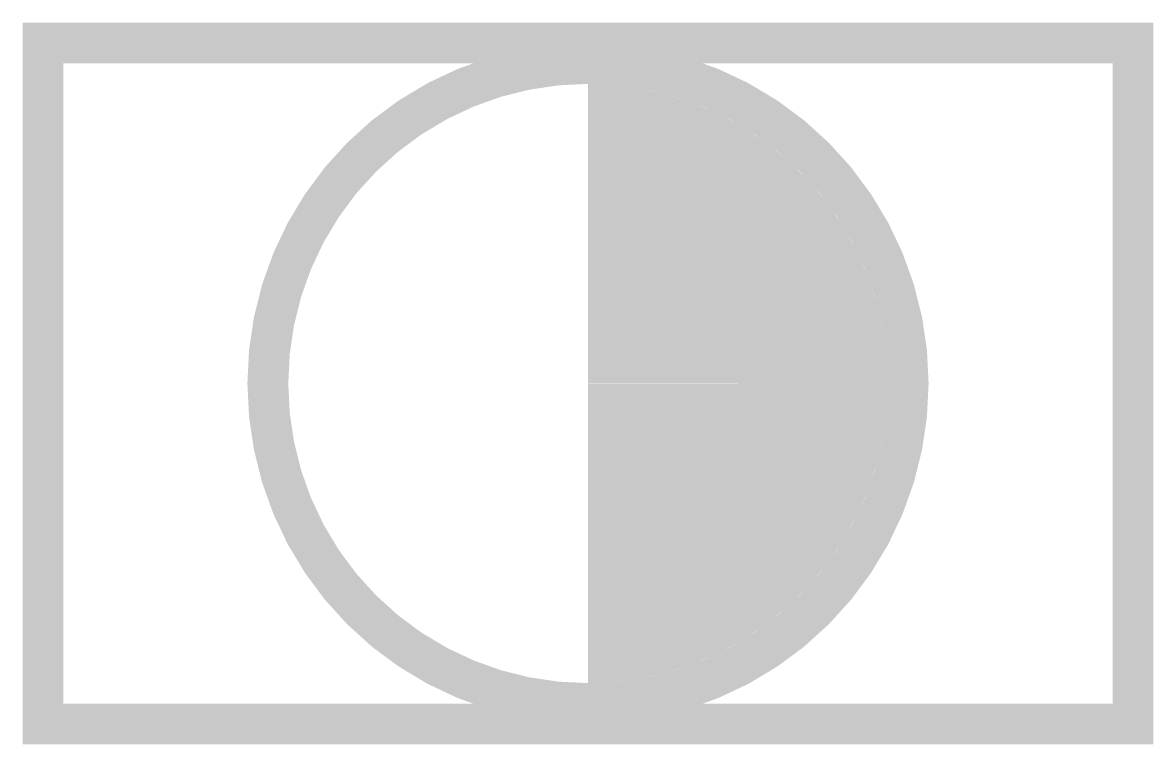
# Model space of a CAD drawing. Extents: x -0.15 to 8.15, y -0.15 to 5.15.
import ezdxf

# ---------------------------------------------------------------- set-up
doc = ezdxf.new("R2010")
doc.units = 0
doc.header["$MEASUREMENT"] = 0
doc.layers.get('0').update_dxf_attribs({"linetype": 'CONTINUOUS'})

msp = doc.modelspace()

# ---------------------------------------------------------------- linework, layer by layer
at = {"const_width": 0.3}
msp.add_lwpolyline([(0, 0), (8, 0), (8, 5), (0, 5), (0, 0)], dxfattribs=at)
msp.add_lwpolyline([(1.65, 2.5, 1), (6.35, 2.5, 1)], format="xyb", close=True, dxfattribs=at)
at = {"const_width": 2.2}
msp.add_lwpolyline([(4, 1.4, 0.414214), (5.1, 2.5, 0.414214), (4, 3.6, 0.414214)], format="xyb", dxfattribs=at)

doc.saveas('drawing.dxf')
